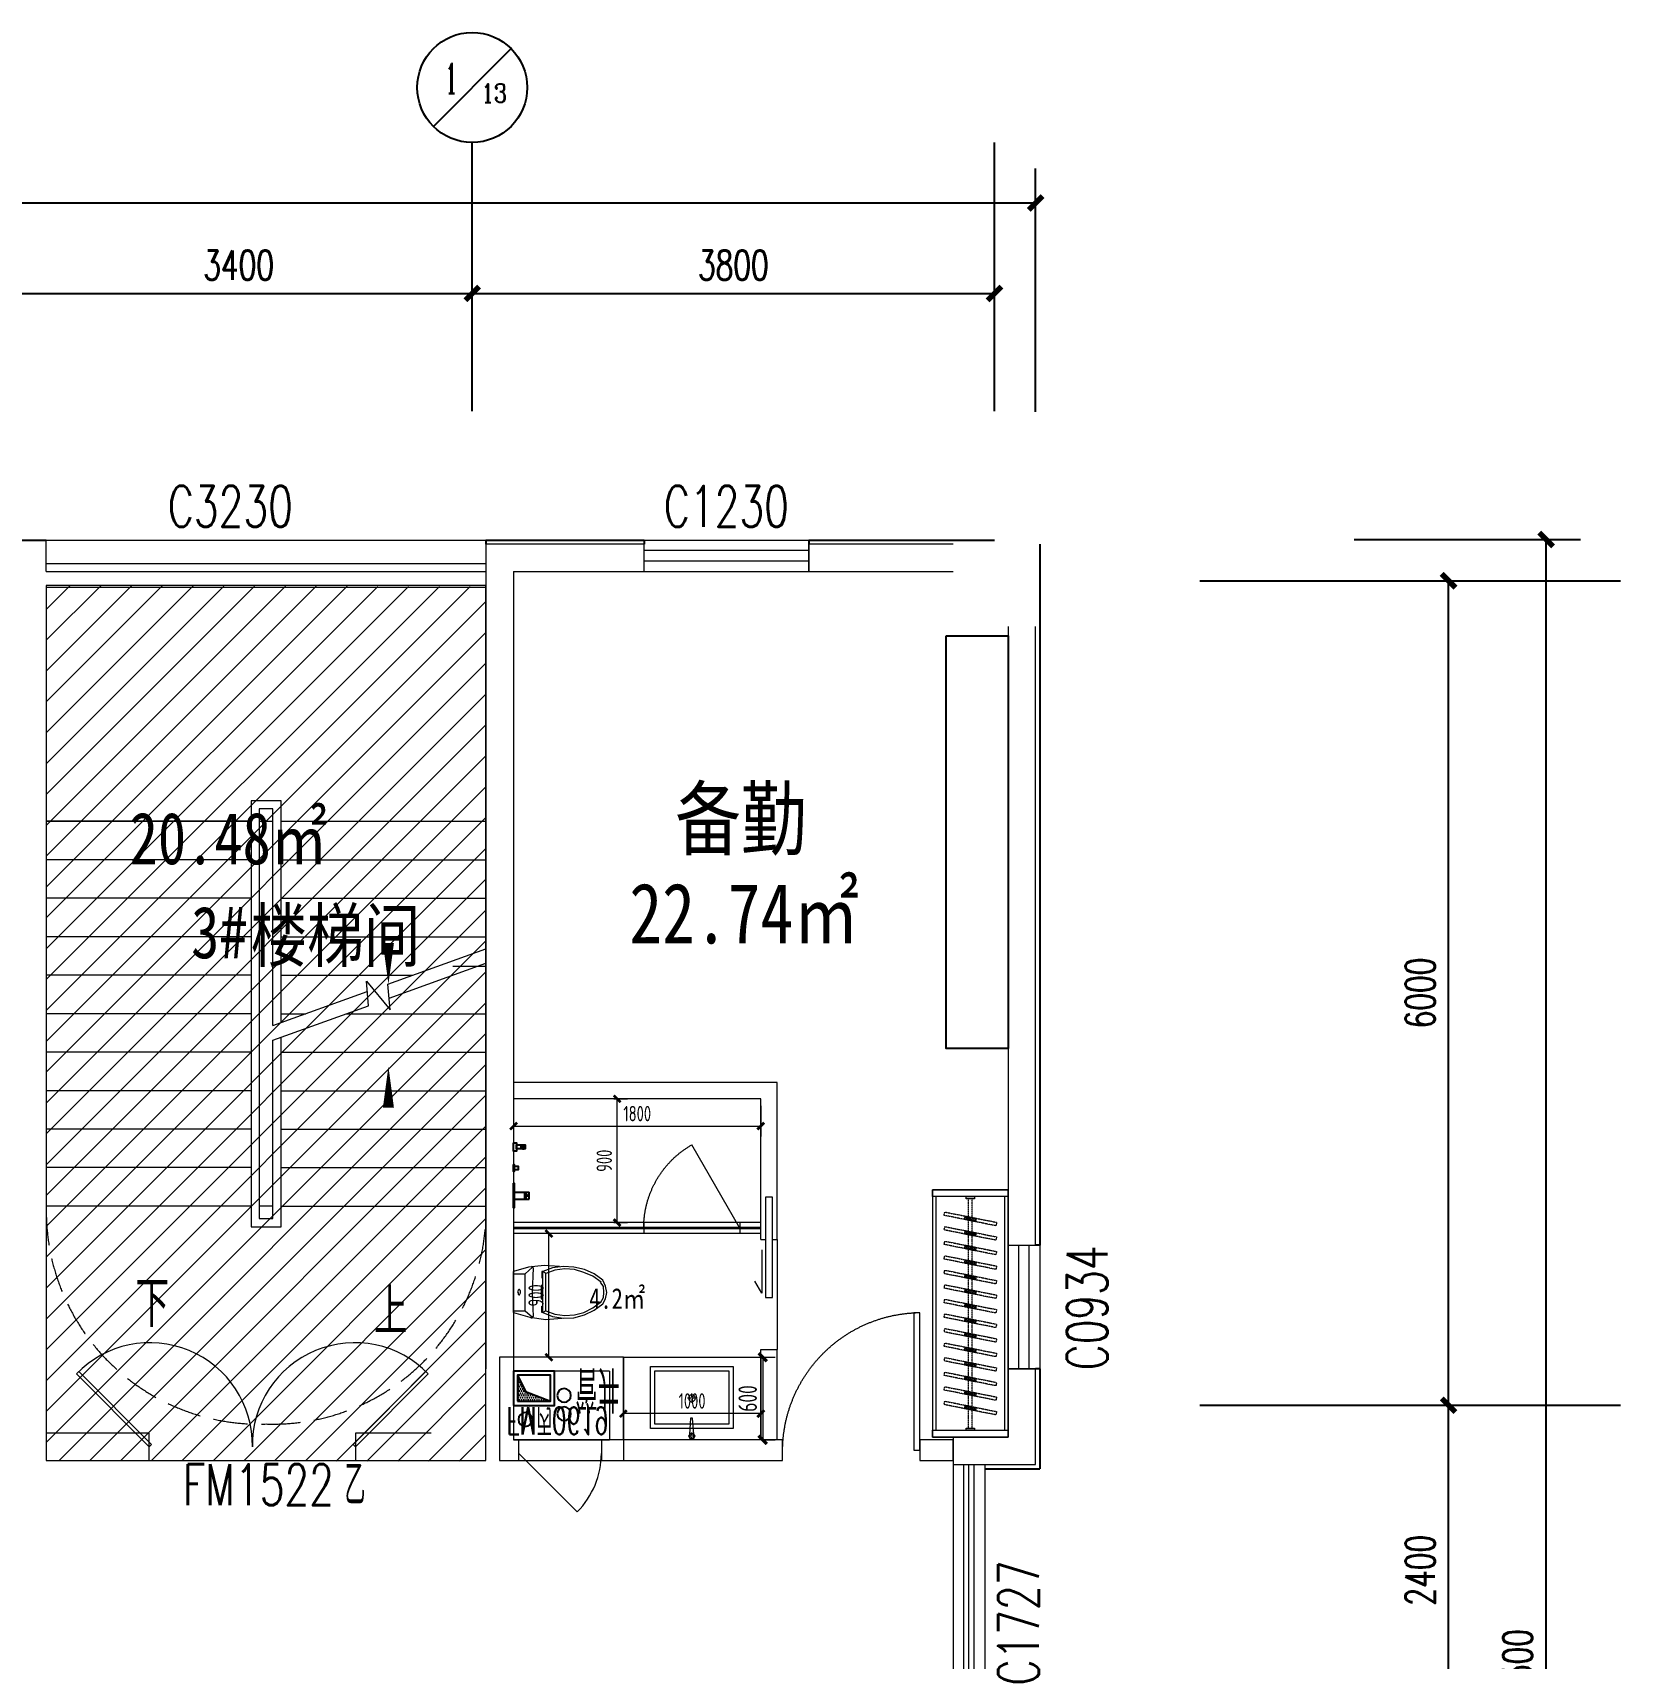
# Model space of a CAD drawing. Header units: millimetres. Extents: x 164760 to 3716174, y -1766400 to 11969.
# Drawn here: x 3700586 to 3712142, y -1643453 to -1631622 of the extents above; entities that cross this region are included whole.
import ezdxf
from ezdxf.enums import TextEntityAlignment as Align

# ---------------------------------------------------------------- set-up
doc = ezdxf.new("R2010")
doc.units = ezdxf.units.MM
doc.header["$LTSCALE"] = 1000
doc.set_wipeout_variables(frame=1)
for name, pattern in [('DASH', [0.35, 0.25, -0.1]), ('DOT', [0.2, 0.1, -0.1]), ('HIDDEN', [0.375, 0.25, -0.125, 0, 0])]:
    doc.linetypes.add(name, pattern=pattern)
doc.layers.get('0').update_dxf_attribs({"color": 253, "linetype": 'CONTINUOUS'})
doc.layers.get('Defpoints').update_dxf_attribs({"color": 250, "linetype": 'CONTINUOUS', "lineweight": 0})
for name, color, linetype, lineweight in [('A-FLOR-SPCL', 253, 'CONTINUOUS', 18), ('DOOR【门】', 253, 'CONTINUOUS', 0), ('FF-Door【门】', 253, 'CONTINUOUS', 0), ('FF-FIXT【洁具】', 253, 'CONTINUOUS', 0), ('FF-FURN【成品家具】', 253, 'CONTINUOUS', 0), ('FF-FURN【成品家私】', 253, 'CONTINUOUS', 0), ('MK【门槛线】', 253, 'CONTINUOUS', 0), ('RC-Dim【天花尺寸】', 253, 'CONTINUOUS', 0), ('RC-Text【天花文字】', 253, 'CONTINUOUS', 0), ('STAIR', 253, 'CONTINUOUS', 0), ('TXT【平面空间文字】', 253, 'CONTINUOUS', 0), ('WALL', 253, 'CONTINUOUS', 0), ('Wall【墙体】', 253, 'CONTINUOUS', 0), ('Wall【新建墙】', 253, 'CONTINUOUS', 0), ('WINDOW', 253, 'CONTINUOUS', 0), ('Xline【辅助线】', 253, 'CONTINUOUS', 0)]:
    doc.layers.add(name, color=color, linetype=linetype, lineweight=lineweight)
for name, color, linetype in [('AXIS', 253, 'CONTINUOUS'), ('AXIS_TEXT', 253, 'CONTINUOUS'), ('DIM_LEAD', 253, 'CONTINUOUS'), ('DIM_SYMB', 253, 'CONTINUOUS'), ('FC-Text Annotation', 253, 'CONTINUOUS'), ('FF-FIXT', 253, 'CONTINUOUS'), ('LVTRY', 253, 'CONTINUOUS'), ('PUB_TEXT', 253, 'CONTINUOUS'), ('SURFACE', 253, 'CONTINUOUS'), ('VPIPE-污水', 253, 'CONTINUOUS'), ('VPIPE-热给水', 253, 'CONTINUOUS'), ('VPIPE-给水', 253, 'CONTINUOUS'), ('WINDOW_TEXT', 253, 'CONTINUOUS'), ('填充', 253, 'CONTINUOUS'), ('平面家具', 253, 'CONTINUOUS'), ('洁具', 253, 'CONTINUOUS'), ('风道（排气道）', 253, 'CONTINUOUS')]:
    doc.layers.add(name, color=color, linetype=linetype)
doc.styles.add('-宋体', font='', dxfattribs={"width": 0.8})
doc.styles.add('_TCH_AXIS', font='COMPLEX', dxfattribs={"bigfont": 'GBCBIG'})
doc.styles.add('_TCH_DIM', font='SIMPLEX', dxfattribs={"bigfont": 'GBCBIG'})
doc.styles.add('_TCH_DIM_T3', font='SIMPLEX', dxfattribs={"width": 0.705882, "bigfont": 'GBCBIG'})
doc.styles.add('_TCH_WINDOW', font='SIMPLEX', dxfattribs={"bigfont": 'GBCBIG'})
doc.styles.get("Standard").update_dxf_attribs({"font": 'GBENOR', "bigfont": 'GBCBIG'})
doc.styles.add('SUN', font='romans.shx', dxfattribs={"width": 0.8, "bigfont": 'hzdx.shx'})
doc.styles.add('宋体', font='', dxfattribs={"width": 0.7})
doc.styles.add('尺寸标注', font='ARCHS.SHX', dxfattribs={"width": 0.8})
doc.styles.add('文字', font='')
doc.styles.get('-宋体').set_extended_font_data('SimSun')
doc.styles.get('宋体').set_extended_font_data('SimSun')
doc.styles.get('文字').set_extended_font_data('SimSun')
doc.dimstyles.new('_TCH_ARCH&&100', dxfattribs={"dimtxt": 212.5, "dimasz": 100, "dimexe": 250, "dimexo": 300, "dimgap": 100, "dimtad": 1, "dimdec": 0, "dimzin": 0, "dimdsep": 46, "dimtxsty": '_TCH_DIM_T3', "dimblk": 'ARCHTICK', "dimcen": 0.09, "dimclrt": 7, "dimazin": 2, "dimtfac": 1, "dimtdec": 0, "dimtix": 1, "dimtmove": 2, "dimatfit": 3, "dimtolj": 1, "dimtzin": 0, "dimarcsym": 0})
doc.dimstyles.new('海龙1：50', dxfattribs={"dimscale": 50, "dimtxt": 2.5, "dimasz": 1, "dimexe": 1, "dimexo": 1, "dimgap": 0.7, "dimtad": 1, "dimdec": 0, "dimrnd": 5, "dimdsep": 46, "dimtxsty": '尺寸标注', "dimblk": 'ARCHTICK', "dimblk1": 'ARCHTICK', "dimblk2": 'ARCHTICK', "dimcen": 1, "dimclrd": 44, "dimclre": 44, "dimclrt": 2, "dimadec": 0, "dimazin": 0, "dimtfac": 1, "dimtdec": 0, "dimtix": 1, "dimtmove": 2, "dimatfit": 3, "dimldrblk": 'hl_arrow2', "dimfxl": 5, "dimfxlon": 1, "dimarcsym": 0})
doc.dimstyles.new('海龙_1：60', dxfattribs={"dimscale": 60, "dimtxt": 2.25, "dimasz": 1, "dimexe": 1.5, "dimexo": 1, "dimgap": 0.7, "dimtad": 1, "dimdec": 0, "dimrnd": 5, "dimdsep": 46, "dimtxsty": '尺寸标注', "dimblk": 'ARCHTICK', "dimblk1": 'ARCHTICK', "dimblk2": 'ARCHTICK', "dimcen": 1, "dimclrd": 44, "dimclre": 44, "dimclrt": 2, "dimadec": 0, "dimazin": 0, "dimtfac": 1, "dimtdec": 0, "dimtix": 1, "dimtmove": 2, "dimatfit": 3, "dimldrblk": 'hl_arrow2', "dimfxl": 5, "dimfxlon": 1, "dimarcsym": 0})

# ---------------------------------------------------------------- blocks, each defined once
blk = doc.blocks.new('_ArchTick')
at = {"color": 2, "linetype": 'ByBlock', "const_width": 0.4}
blk.add_lwpolyline([(-0.5, -0.5), (0.5, 0.5)], dxfattribs=at)
blk = doc.blocks.new('*D354')
at = {"layer": 'AXIS', "color": 0, "lineweight": -2, "transparency": 16777216}
for p, q in [((3710205, -1641611), (3711141, -1641611)), ((3710891, -1644011), (3710891, -1641611)), ((3710205, -1644011), (3711141, -1644011))]:
    blk.add_line(p, q, dxfattribs=at)
at = {"layer": 'Defpoints', "color": 0, "transparency": 16777216}
for p in [(3709905, -1641611), (3710891, -1641611), (3709905, -1644011)]:
    blk.add_point(p, dxfattribs=at)
at = {"layer": 'AXIS', "color": 0, "lineweight": -2, "transparency": 16777216, "xscale": 100, "yscale": 100, "zscale": 100}
for p, rotation in [((3710891, -1641611), 90), ((3710891, -1644011), 270)]:
    blk.add_blockref('_ArchTick', p, dxfattribs=dict(at, rotation=rotation))
at = {"layer": 'AXIS', "color": 7, "transparency": 16777216, "insert": (3710685, -1642811), "char_height": 212.5, "attachment_point": 5, "rotation": 90, "style": '_TCH_DIM_T3'}
blk.add_mtext('\\A1;2400', dxfattribs=at)
blk = doc.blocks.new('*D355')
at = {"layer": 'AXIS', "color": 0, "lineweight": -2, "transparency": 16777216}
for p, q in [((3710205, -1635611), (3711141, -1635611)), ((3710891, -1641611), (3710891, -1635611)), ((3710205, -1641611), (3711141, -1641611))]:
    blk.add_line(p, q, dxfattribs=at)
at = {"layer": 'Defpoints', "color": 0, "transparency": 16777216}
for p in [(3709905, -1635611), (3710891, -1635611), (3709905, -1641611)]:
    blk.add_point(p, dxfattribs=at)
at = {"layer": 'AXIS', "color": 0, "lineweight": -2, "transparency": 16777216, "xscale": 100, "yscale": 100, "zscale": 100}
for p, rotation in [((3710891, -1635611), 90), ((3710891, -1641611), 270)]:
    blk.add_blockref('_ArchTick', p, dxfattribs=dict(at, rotation=rotation))
at = {"layer": 'AXIS', "color": 7, "transparency": 16777216, "insert": (3710685, -1638611), "char_height": 212.5, "attachment_point": 5, "rotation": 90, "style": '_TCH_DIM_T3'}
blk.add_mtext('\\A1;6000', dxfattribs=at)
blk = doc.blocks.new('*D356')
at = {"layer": 'AXIS', "color": 0, "lineweight": -2, "transparency": 16777216}
for p, q in [((3710205, -1635311), (3711851, -1635311)), ((3711601, -1651811), (3711601, -1635311)), ((3710205, -1651811), (3711851, -1651811))]:
    blk.add_line(p, q, dxfattribs=at)
at = {"layer": 'Defpoints', "color": 0, "transparency": 16777216}
for p in [(3709905, -1635311), (3711601, -1635311), (3709905, -1651811)]:
    blk.add_point(p, dxfattribs=at)
at = {"layer": 'AXIS', "color": 0, "lineweight": -2, "transparency": 16777216, "xscale": 100, "yscale": 100, "zscale": 100}
for p, rotation in [((3711601, -1635311), 90), ((3711601, -1651811), 270)]:
    blk.add_blockref('_ArchTick', p, dxfattribs=dict(at, rotation=rotation))
at = {"layer": 'AXIS', "color": 7, "transparency": 16777216, "insert": (3711394, -1643561), "char_height": 212.5, "attachment_point": 5, "rotation": 90, "style": '_TCH_DIM_T3'}
blk.add_mtext('\\A1;16500', dxfattribs=at)
blk = doc.blocks.new('*D357')
at = {"layer": 'AXIS', "color": 0, "lineweight": -2, "transparency": 16777216}
for p, q in [((3613686, -1634382), (3613686, -1632612)), ((3707886, -1634382), (3707886, -1632612)), ((3613686, -1632862), (3707886, -1632862))]:
    blk.add_line(p, q, dxfattribs=at)
at = {"layer": 'Defpoints', "color": 0, "transparency": 16777216}
for p in [(3707886, -1632862), (3613686, -1634682), (3707886, -1634682)]:
    blk.add_point(p, dxfattribs=at)
at = {"layer": 'AXIS', "color": 0, "lineweight": -2, "transparency": 16777216, "xscale": 100, "yscale": 100, "zscale": 100, "rotation": 180}
blk.add_blockref('_ArchTick', (3613686, -1632862), dxfattribs=at)
at = {"layer": 'AXIS', "color": 0, "lineweight": -2, "transparency": 16777216, "xscale": 100, "yscale": 100, "zscale": 100}
blk.add_blockref('_ArchTick', (3707886, -1632862), dxfattribs=at)
at = {"layer": 'AXIS', "color": 7, "transparency": 16777216, "insert": (3660786, -1632656), "char_height": 212.5, "attachment_point": 5, "style": '_TCH_DIM_T3'}
blk.add_mtext('\\A1;94200', dxfattribs=at)
blk = doc.blocks.new('*D348')
at = {"layer": 'AXIS', "color": 0, "lineweight": -2, "transparency": 16777216}
for p, q in [((3703786, -1634377), (3703786, -1633271)), ((3707586, -1634377), (3707586, -1633271)), ((3703786, -1633521), (3707586, -1633521))]:
    blk.add_line(p, q, dxfattribs=at)
at = {"layer": 'Defpoints', "color": 0, "transparency": 16777216}
for p in [(3707586, -1633521), (3703786, -1634677), (3707586, -1634677)]:
    blk.add_point(p, dxfattribs=at)
at = {"layer": 'AXIS', "color": 0, "lineweight": -2, "transparency": 16777216, "xscale": 100, "yscale": 100, "zscale": 100, "rotation": 180}
blk.add_blockref('_ArchTick', (3703786, -1633521), dxfattribs=at)
at = {"layer": 'AXIS', "color": 0, "lineweight": -2, "transparency": 16777216, "xscale": 100, "yscale": 100, "zscale": 100}
blk.add_blockref('_ArchTick', (3707586, -1633521), dxfattribs=at)
at = {"layer": 'AXIS', "color": 7, "transparency": 16777216, "insert": (3705686, -1633315), "char_height": 212.5, "attachment_point": 5, "style": '_TCH_DIM_T3'}
blk.add_mtext('\\A1;3800', dxfattribs=at)
blk = doc.blocks.new('*D349')
at = {"layer": 'AXIS', "color": 0, "lineweight": -2, "transparency": 16777216}
for p, q in [((3700386, -1634377), (3700386, -1633271)), ((3703786, -1634377), (3703786, -1633271)), ((3700386, -1633521), (3703786, -1633521))]:
    blk.add_line(p, q, dxfattribs=at)
at = {"layer": 'Defpoints', "color": 0, "transparency": 16777216}
for p in [(3703786, -1633521), (3700386, -1634677), (3703786, -1634677)]:
    blk.add_point(p, dxfattribs=at)
at = {"layer": 'AXIS', "color": 0, "lineweight": -2, "transparency": 16777216, "xscale": 100, "yscale": 100, "zscale": 100, "rotation": 180}
blk.add_blockref('_ArchTick', (3700386, -1633521), dxfattribs=at)
at = {"layer": 'AXIS', "color": 0, "lineweight": -2, "transparency": 16777216, "xscale": 100, "yscale": 100, "zscale": 100}
blk.add_blockref('_ArchTick', (3703786, -1633521), dxfattribs=at)
at = {"layer": 'AXIS', "color": 7, "transparency": 16777216, "insert": (3702086, -1633315), "char_height": 212.5, "attachment_point": 5, "style": '_TCH_DIM_T3'}
blk.add_mtext('\\A1;3400', dxfattribs=at)
blk = doc.blocks.new('$TCHSYS$WIN2D')
for p, q in [((-0.5, 0.5), (0.5, 0.5)), ((-0.5, 0.5), (-0.5, -0.5)), ((0.5, 0.5), (0.5, -0.5)), ((0.5, 0.1667), (-0.5, 0.1667)), ((0.5, -0.1667), (-0.5, -0.1667)), ((-0.5, -0.5), (0.5, -0.5))]:
    blk.add_line(p, q)
blk = doc.blocks.new('$WINLIB2D$00000004')
for p, q in [((-0.5, 0.5), (0.5, 0.5)), ((-0.5, 0.5), (-0.5, -0.5)), ((0.5, -0.5), (0.5, 0.5)), ((-0.5, 0.2406), (0.5, 0.2406)), ((-0.5, -0.5), (0.5, -0.5))]:
    blk.add_line(p, q)
blk = doc.blocks.new('$WINLIB2D$00000005')
for p, q in [((-0.5, 0.5), (0.5, 0.5)), ((-0.5, 0.5), (-0.5, -0.5)), ((0.5, -0.5), (0.5, 0.5)), ((0.5, 0.1667), (-0.5, 0.1667)), ((0.5, 0), (-0.5, 0)), ((0.5, -0.1667), (-0.5, -0.1667)), ((-0.5, -0.5), (0.5, -0.5))]:
    blk.add_line(p, q)
blk = doc.blocks.new('海龙0819133999')
at = {"layer": 'LVTRY'}
blk.add_lwpolyline([(118, 8100), (118, 8130), (-282, 8130)], dxfattribs=at)
at = {"layer": 'SURFACE'}
for p, q in [((118, 10500), (118, 9840)), ((-282, 9840), (118, 9840)), ((118, 8100), (118, 7500)), ((118, 600), (88, 600)), ((118, 600), (118, 0))]:
    blk.add_line(p, q, dxfattribs=at)
at = {"layer": 'WALL'}
for p, q in [((-112, 10500), (-112, 10070)), ((88, 9870), (88, 10500)), ((-512, 10070), (-512, 9870)), ((-512, 10070), (-112, 10070)), ((-512, 9870), (-312, 9870)), ((-312, 9870), (88, 9870)), ((-312, 8130), (-512, 8130)), ((-512, 8130), (-512, 8100)), ((-312, 8100), (-312, 8130))]:
    blk.add_line(p, q, dxfattribs=at)
at = {"layer": 'Wall【墙体】', "color": 6}
blk.add_line((-512, 9900), (-512, 10050), dxfattribs=at)
at = {"layer": 'WINDOW'}
ref = blk.add_blockref('$WINLIB2D$00000005', (-397, 9000), dxfattribs=dict(at, xscale=1740, yscale=-230, zscale=1740, rotation=270))
ref.add_attrib('A', 'C1727', (112, 8263), dxfattribs={"layer": 'WINDOW_TEXT', "height": 297.5, "rotation": 90, "style": '_TCH_WINDOW', "width": 0.705882})
ref = blk.add_blockref('$TCHSYS$WIN2D', (3, 4050), dxfattribs=dict(at, xscale=6900, yscale=-230, zscale=6900, rotation=270))
ref.add_attrib('A', 'C6934', (512, 3667), dxfattribs={"layer": 'WINDOW_TEXT', "height": 297.5, "rotation": 90, "style": '_TCH_WINDOW', "width": 0.705882})
blk = doc.blocks.new('海龙0506173763')
at = {"layer": 'Xline【辅助线】'}
for points in [[(-733, 17), (-750, 0), (-1280, 530), (-1263, 547)], [(733, 17), (750, 0), (1280, 530), (1263, 547)]]:
    blk.add_lwpolyline(points, close=True, dxfattribs=at)
at = {"layer": 'Xline【辅助线】', "color": 8}
for centre, start, end in [((-745, 12), 359.1011, 135.9107), ((745, 12), 44.0893, 180.8989)]:
    blk.add_arc(centre, 745, start, end, dxfattribs=at)
blk = doc.blocks.new('海龙0506194425')
at = {"layer": 'WALL'}
for p, q in [((-650, 200), (-1400, 200)), ((-650, 0), (-650, 200)), ((1400, 200), (850, 200)), ((850, 200), (850, 0)), ((-1400, 0), (-650, 0)), ((850, 0), (1400, 0))]:
    blk.add_line(p, q, dxfattribs=at)
at = {"layer": 'Xline【辅助线】'}
blk.add_blockref('海龙0506173763', (100, 100), dxfattribs=at)
blk = doc.blocks.new('海龙0506195994')
at = {"layer": 'Xline【辅助线】'}
blk.add_blockref('海龙0506194425', (0, 325), dxfattribs=at)
at = {"layer": 'WINDOW_TEXT', "style": '_TCH_WINDOW', "width": 0.705882}
for s, height, p in [('FM1522', 297.5, (-405, 0)), ('乙', 298, (771, 0))]:
    blk.add_text(s, height=height, dxfattribs=at).set_placement(p)
blk = doc.blocks.new('海龙0826114458')
for points in [[(-275, 1750), (-275, 1800), (275, 1800), (275, 1750)], [(275, 0), (275, 1800), (-275, 1800), (-275, 0)], [(275, 50), (275, 0), (-275, 0), (-275, 50)]]:
    blk.add_lwpolyline(points, close=True)
at = {"color": 8}
for points in [[(-250, 50), (-250, 1750)], [(250, 50), (250, 1750)]]:
    blk.add_lwpolyline(points, dxfattribs=at)
for points in [[(-30, 1735), (-30, 1750), (30, 1750), (30, 1735)], [(-30, 1735), (-30, 1750), (30, 1750), (30, 1735)], [(30, 65), (30, 50), (-30, 50), (-30, 65)]]:
    blk.add_lwpolyline(points, close=True, dxfattribs=at)
at = {"color": 8, "linetype": 'DASH', "ltscale": 0.006}
for points in [[(-13, 65), (-13, 1735)], [(12, 65), (12, 1735)]]:
    blk.add_lwpolyline(points, dxfattribs=at)
for points in [[(186, 1538), (-191, 1614), (-186, 1638), (191, 1563)], [(37, 1568), (-42, 1584), (-37, 1608), (42, 1593)], [(38, 1576), (-40, 1591), (-38, 1601), (40, 1585)], [(186, 1433), (-191, 1508), (-186, 1532), (191, 1457)], [(186, 1327), (-191, 1402), (-186, 1426), (191, 1351)], [(37, 1462), (-42, 1478), (-37, 1502), (42, 1487)], [(38, 1470), (-40, 1485), (-38, 1495), (40, 1479)], [(186, 1221), (-191, 1296), (-186, 1320), (191, 1245)], [(37, 1356), (-42, 1372), (-37, 1397), (42, 1381)], [(38, 1364), (-40, 1379), (-38, 1389), (40, 1374)], [(186, 1115), (-191, 1190), (-186, 1215), (191, 1139)], [(37, 1251), (-42, 1266), (-37, 1291), (42, 1275)], [(37, 1145), (-42, 1160), (-37, 1185), (42, 1169)], [(38, 1258), (-40, 1273), (-38, 1283), (40, 1268)], [(186, 1009), (-191, 1084), (-186, 1109), (191, 1034)], [(37, 1039), (-42, 1054), (-37, 1079), (42, 1063)], [(38, 1152), (-40, 1168), (-38, 1177), (40, 1162)], [(38, 1046), (-40, 1062), (-38, 1072), (40, 1056)], [(186, 903), (-191, 978), (-186, 1003), (191, 928)], [(37, 933), (-42, 948), (-37, 973), (42, 957)], [(38, 940), (-40, 956), (-38, 966), (40, 950)], [(186, 797), (-191, 872), (-186, 897), (191, 822)], [(37, 827), (-42, 843), (-37, 867), (42, 852)], [(38, 834), (-40, 850), (-38, 860), (40, 844)], [(186, 691), (-191, 766), (-186, 791), (191, 716)], [(37, 721), (-42, 737), (-37, 761), (42, 746)], [(38, 728), (-40, 744), (-38, 754), (40, 738)], [(186, 585), (-191, 661), (-186, 685), (191, 610)], [(37, 615), (-42, 631), (-37, 655), (42, 640)], [(38, 623), (-40, 638), (-38, 648), (40, 632)], [(186, 480), (-191, 555), (-186, 579), (191, 504)], [(186, 374), (-191, 449), (-186, 473), (191, 398)], [(37, 509), (-42, 525), (-37, 549), (42, 534)], [(38, 517), (-40, 532), (-38, 542), (40, 527)], [(186, 268), (-191, 343), (-186, 367), (191, 292)], [(37, 403), (-42, 419), (-37, 444), (42, 428)], [(38, 411), (-40, 426), (-38, 436), (40, 421)], [(186, 162), (-191, 237), (-186, 262), (191, 186)], [(37, 298), (-42, 313), (-37, 338), (42, 322)], [(38, 305), (-40, 321), (-38, 330), (40, 315)], [(37, 192), (-42, 207), (-37, 232), (42, 216)], [(38, 199), (-40, 215), (-38, 224), (40, 209)]]:
    blk.add_lwpolyline(points, close=True, dxfattribs=at)
at = {"layer": 'WALL'}
blk.add_line((275, 518), (275, 88), dxfattribs=at)
blk = doc.blocks.new('A$C78EA0098')
at = {"color": 33, "linetype": 'Continuous'}
for p, q in [((69, 375), (69, 332)), ((47, 354), (90, 354))]:
    blk.add_line(p, q, dxfattribs=at)
for p, q in [((5, 25, 0), (81, 25, 0)), ((81, -25, 0), (81, 25, 0)), ((81, 20, 0), (88, 20, 0)), ((84, 25, 0), (114, 25, 0)), ((84, 20, 0), (84, 25, 0)), ((114, -25, 0), (114, 25, 0)), ((5, -25, 0), (81, -25, 0)), ((81, -20, 0), (88, -20, 0)), ((84, -25, 0), (84, -20, 0)), ((84, -25, 0), (114, -25, 0))]:
    blk.add_line(p, q)
for points in [[(0, 384), (20, 384), (20, 324), (0, 324)], [(20, 369), (85, 369), (85, 339), (20, 339)], [(0, 226), (3, 226), (3, 174), (0, 174)], [(3, 213), (34, 213), (34, 188), (3, 188)], [(0, 90), (5, 90), (5, -90), (0, -90)]]:
    blk.add_lwpolyline(points, close=True)
for centre, radius in [((69, 354), 11.5), ((104, 0, 0), 5)]:
    blk.add_circle(centre, radius, dxfattribs=at)
blk.add_arc((58, 0, 0), 36.3, 316.3972, 43.6028)
blk = doc.blocks.new('*D47')
at = {"layer": 'Defpoints', "color": 0, "transparency": 16777216}
for p in [(-5, 3045), (69, 3045), (-5, 2145)]:
    blk.add_point(p, dxfattribs=at)
at = {"layer": 'RC-Dim【天花尺寸】', "color": 44, "lineweight": -2, "transparency": 16777216}
for p, q in [((45, 3045), (144, 3045)), ((69, 2145), (69, 3045)), ((45, 2145), (144, 2145))]:
    blk.add_line(p, q, dxfattribs=at)
at = {"layer": 'RC-Dim【天花尺寸】', "color": 44, "lineweight": -2, "transparency": 16777216, "xscale": 50, "yscale": 50, "zscale": 50}
for p, rotation in [((69, 3045), 90), ((69, 2145), 270)]:
    blk.add_blockref('_ArchTick', p, dxfattribs=dict(at, rotation=rotation))
at = {"layer": 'RC-Dim【天花尺寸】', "color": 2, "transparency": 16777216, "insert": (-25, 2595), "char_height": 112.5, "attachment_point": 5, "rotation": 90, "style": '尺寸标注'}
blk.add_mtext('900', dxfattribs=at)
blk = doc.blocks.new('hl_arrow2')
at = {"color": 2}
blk.add_line((-0.22, 0), (-1, 0), dxfattribs=at)
blk.add_lwpolyline([(-0.22, 0), (-0.86, -0.69), (-0.65, -0.86), (0, 0), (-0.65, 0.86), (-0.86, 0.69)], close=True, dxfattribs=at)
for points in [[(-0.86, 0.69), (-0.65, 0.86), (-0.22, 0), (0, 0)], [(-0.86, -0.69), (-0.65, -0.86), (-0.22, 0), (0, 0)]]:
    blk.add_solid(points, dxfattribs=at)
blk = doc.blocks.new('PQD')
at = {"layer": '填充'}
h = blk.add_hatch(dxfattribs=at)
h.set_pattern_fill('DOTS', color=256, scale=10, style=0)
h.paths.add_polyline_path([(517039, 222521), (516799, 222521), (516799, 222331), (516857, 222451)])
blk.add_lwpolyline([(516799, 222331), (516857, 222451), (517039, 222521)], dxfattribs=at)
at = {"layer": '风道（排气道）'}
for points in [[(516769, 222551), (517069, 222551), (517069, 222301), (516769, 222301)], [(516799, 222521), (517039, 222521), (517039, 222331), (516799, 222331)]]:
    blk.add_lwpolyline(points, close=True, dxfattribs=at)
blk = doc.blocks.new('$DorLib2D$00000114')
at = {"color": 0}
blk.add_line((0.5, 0), (-0.207, 0.707), dxfattribs=at)
blk.add_arc((0.5, 0), 1, 135, 180, dxfattribs=at)
blk = doc.blocks.new('ZL_08130967')
at = {"layer": 'WINDOW'}
for p, q in [((-300, -374), (300, -374)), ((-300, -374), (-300, -524)), ((300, -524), (300, -374)), ((-300, -524), (300, -524))]:
    blk.add_line(p, q, dxfattribs=at)
at = {"layer": 'WINDOW', "xscale": -600, "yscale": 600, "zscale": -600}
blk.add_blockref('$DorLib2D$00000114', (0, -424), dxfattribs=at)
blk = doc.blocks.new('ZL_08155714')
at = {"layer": 'VPIPE-污水'}
blk.add_circle((-129, -712), 50, dxfattribs=at)
at = {"layer": 'VPIPE-热给水'}
blk.add_circle((154, -888), 50, dxfattribs=at)
at = {"layer": 'VPIPE-给水'}
blk.add_circle((154, -754), 50, dxfattribs=at)
at = {"layer": 'WALL'}
for p, q in [((-315, -1165), (-315, -415)), ((-315, -415), (585, -415)), ((585, -1165), (585, -415)), ((-215, -1065), (-215, -565)), ((-215, -565), (485, -565)), ((485, -1065), (485, -565)), ((585, -1165), (-315, -1165)), ((485, -1065), (-215, -1065))]:
    blk.add_line(p, q, dxfattribs=at)
at = {"layer": 'WINDOW'}
for p, q in [((-175, -415), (425, -415)), ((-175, -415), (-175, -565)), ((425, -565), (425, -415)), ((-175, -565), (425, -565))]:
    blk.add_line(p, q, dxfattribs=at)
at = {"layer": 'DOOR【门】', "rotation": 359.9999999999407}
blk.add_blockref('ZL_08130967', (125, -41), dxfattribs=at)
at = {"layer": '洁具'}
blk.add_blockref('PQD', (-516984, -223366), dxfattribs=at)
at = {"layer": 'TXT【平面空间文字】', "color": 3, "ltscale": 100, "style": 'SUN', "width": 0.6}
blk.add_text('FM丙0619', height=200, dxfattribs=at).set_placement((-263, -803, 0))
at = {"layer": 'TXT【平面空间文字】', "width": 0.75}
blk.add_text('管井', height=300, dxfattribs=at).set_placement((236, -1085))
blk = doc.blocks.new('A$C5D954283')
at = {"color": 8}
for p, q in [((-4, 506), (-26, 506)), ((0, 532), (0, 510)), ((0, 501), (0, 479)), ((26, 506), (4, 506)), ((0, 235), (0, 264)), ((-5, 230), (-33, 230)), ((0, 225), (0, 196)), ((32, 230), (5, 230))]:
    blk.add_line(p, q, dxfattribs=at)
at = {"color": 0, "linetype": 'Continuous'}
for p, q in [((-11, 374), (-18, 495)), ((15, 492), (5, 374)), ((5, 374), (-11, 374))]:
    blk.add_line(p, q, dxfattribs=at)
at = {"color": 8, "ltscale": 1000, "const_width": 0.448}
blk.add_lwpolyline([(0, 506, -1), (0, 505, -1)], format="xyb", close=True, dxfattribs=at)
at = {"color": 0, "linetype": 'Continuous'}
blk.add_lwpolyline([(300, 0), (300, 450), (-300, 450), (-300, 0)], close=True, dxfattribs=at)
at = {"color": 8}
blk.add_lwpolyline([(270, 30), (270, 420), (-270, 420), (-270, 30)], close=True, dxfattribs=at)
at = {"color": 8, "const_width": 0.84}
blk.add_lwpolyline([(0, 230, -1), (0, 230, -1)], format="xyb", close=True, dxfattribs=at)
at = {"color": 0, "linetype": 'Continuous'}
blk.add_circle((0, 506), 20.2, dxfattribs=at)
at = {"color": 8}
for centre, radius in [((0, 506), 16.3), ((0, 230), 25.2)]:
    blk.add_circle(centre, radius, dxfattribs=at)
blk = doc.blocks.new('*D48')
at = {"layer": 'Defpoints', "color": 0, "transparency": 16777216}
for p in [(1114, 1165), (1114, 565), (1128, 565)]:
    blk.add_point(p, dxfattribs=at)
at = {"layer": 'Xline【辅助线】', "color": 44, "lineweight": -2, "transparency": 16777216}
for p, q in [((1128, 1165), (1218, 1165)), ((1128, 1165), (1128, 565)), ((1128, 565), (1218, 565))]:
    blk.add_line(p, q, dxfattribs=at)
at = {"layer": 'Xline【辅助线】', "color": 44, "lineweight": -2, "transparency": 16777216, "xscale": 60, "yscale": 60, "zscale": 60}
for p, rotation in [((1128, 1165), 90), ((1128, 565), 270)]:
    blk.add_blockref('_ArchTick', p, dxfattribs=dict(at, rotation=rotation))
at = {"layer": 'Xline【辅助线】', "color": 2, "transparency": 16777216, "insert": (1019, 865), "char_height": 135, "attachment_point": 5, "rotation": 90, "style": '尺寸标注'}
blk.add_mtext('600', dxfattribs=at)
blk = doc.blocks.new('*D49')
at = {"layer": 'Defpoints', "color": 0, "transparency": 16777216}
for p in [(114, 755), (114, 565), (1114, 565)]:
    blk.add_point(p, dxfattribs=at)
at = {"layer": 'RC-Dim【天花尺寸】', "color": 44, "lineweight": -2, "transparency": 16777216}
for p, q in [((114, 615), (114, 830)), ((1114, 615), (1114, 830)), ((1114, 755), (114, 755))]:
    blk.add_line(p, q, dxfattribs=at)
at = {"layer": 'RC-Dim【天花尺寸】', "color": 44, "lineweight": -2, "transparency": 16777216, "xscale": 50, "yscale": 50, "zscale": 50}
for p, rotation in [((114, 755), 180.0000001288931), ((1114, 755), 1.288931362e-07)]:
    blk.add_blockref('_ArchTick', p, dxfattribs=dict(at, rotation=rotation))
at = {"layer": 'RC-Dim【天花尺寸】', "color": 2, "transparency": 16777216, "insert": (614, 847), "char_height": 112.5, "attachment_point": 5, "rotation": 0, "style": '尺寸标注'}
blk.add_mtext('1000', dxfattribs=at)
blk = doc.blocks.new('ZL_08127082')
at = {"layer": 'FF-FIXT【洁具】'}
for p, q in [((-184, -109), (-151, 0)), ((146, 0), (-151, 0)), ((-134, 0), (-134, -84)), ((134, 0), (134, -84)), ((146, 0), (180, -117)), ((-197, -222), (-184, -109)), ((-134, -84), (-184, -138)), ((134, -84), (-134, -84)), ((-21, -38), (-17, -33)), ((-21, -42), (-21, -38)), ((-17, -46), (-21, -42)), ((-17, -33), (-13, -33)), ((-13, -50), (-17, -46)), ((-13, -33), (-4, -29)), ((4, -50), (-13, -50)), ((-4, -29), (4, -33)), ((4, -33), (13, -33)), ((13, -46), (4, -50)), ((13, -33), (17, -38)), ((17, -42), (13, -46)), ((17, -38), (17, -42)), ((134, -84), (180, -138)), ((180, -117), (197, -234)), ((-188, -335), (-197, -222)), ((-180, -142), (0, -134)), ((-180, -284), (-151, -213)), ((-163, -301), (-138, -234)), ((-151, -205), (-105, -205)), ((-151, -213), (-151, -205)), ((-138, -234), (-151, -213)), ((146, -213), (-151, -213)), ((134, -234), (-138, -234)), ((-105, -205), (-105, -213)), ((-50, -213), (-50, -201)), ((-50, -201), (46, -201)), ((46, -213), (-50, -213)), ((0, -134), (0, -138)), ((0, -134), (176, -142)), ((46, -201), (46, -213)), ((100, -205), (100, -213)), ((146, -205), (100, -205)), ((134, -234), (146, -213)), ((134, -234), (159, -301)), ((146, -213), (146, -205)), ((146, -213), (176, -284)), ((184, -134), (176, -142)), ((184, -126), (184, -134)), ((197, -234), (188, -351)), ((-188, -364), (-180, -284)), ((-172, -372), (-163, -301)), ((159, -301), (167, -372)), ((176, -284), (188, -364)), ((-184, -439), (-188, -364)), ((-167, -515), (-184, -439)), ((-167, -443), (-172, -372)), ((-146, -510), (-167, -443)), ((163, -443), (146, -510)), ((167, -372), (163, -443)), ((184, -439), (163, -515)), ((188, -364), (184, -439)), ((-134, -586), (-167, -515)), ((-117, -577), (-146, -510)), ((-88, -648), (-134, -586)), ((-75, -636), (-117, -577)), ((113, -577), (71, -632)), ((130, -586), (84, -648)), ((146, -510), (113, -577)), ((163, -515), (130, -586)), ((-46, -669), (-88, -648)), ((-42, -653), (-75, -632)), ((0, -678), (-46, -669)), ((0, -657), (-42, -653)), ((38, -653), (0, -657)), ((46, -669), (0, -678)), ((75, -632), (38, -653)), ((84, -648), (46, -669))]:
    blk.add_line(p, q, dxfattribs=at)
blk = doc.blocks.new('ZL_08123655')
at = {"layer": 'FF-FIXT【洁具】'}
for p, q in [((-184, -138), (-188, -130)), ((-180, -142), (-184, -138))]:
    blk.add_line(p, q, dxfattribs=at)
at = {"layer": 'DIM_LEAD'}
blk.add_blockref('ZL_08127082', (0, 0), dxfattribs=at)
blk = doc.blocks.new('DOORBLK101')
at = {"layer": 'FF-Door【门】'}
blk.add_line((-0.5, 0), (0, 0.866), dxfattribs=at)
at = {"layer": 'FF-Door【门】', "color": 8, "linetype": 'HIDDEN', "ltscale": 15}
blk.add_arc((-0.5, 0), 1, 0, 60, dxfattribs=at)
blk = doc.blocks.new('*D50')
at = {"layer": 'Defpoints', "color": 0, "transparency": 16777216}
for p in [(-685, 3045), (1114, 3045), (1114, 2847)]:
    blk.add_point(p, dxfattribs=at)
at = {"layer": 'RC-Dim【天花尺寸】', "color": 44, "lineweight": -2, "transparency": 16777216}
for p, q in [((-685, 2995), (-685, 2772)), ((1114, 2995), (1114, 2772)), ((-685, 2847), (1114, 2847))]:
    blk.add_line(p, q, dxfattribs=at)
at = {"layer": 'RC-Dim【天花尺寸】', "color": 44, "lineweight": -2, "transparency": 16777216, "xscale": 50, "yscale": 50, "zscale": 50, "rotation": 180}
blk.add_blockref('_ArchTick', (-685, 2847), dxfattribs=at)
at = {"layer": 'RC-Dim【天花尺寸】', "color": 44, "lineweight": -2, "transparency": 16777216, "xscale": 50, "yscale": 50, "zscale": 50}
blk.add_blockref('_ArchTick', (1114, 2847), dxfattribs=at)
at = {"layer": 'RC-Dim【天花尺寸】', "color": 2, "transparency": 16777216, "insert": (215, 2938), "char_height": 112.5, "attachment_point": 5, "style": '尺寸标注'}
blk.add_mtext('1800', dxfattribs=at)
blk = doc.blocks.new('*D51')
at = {"layer": 'Defpoints', "color": 0, "transparency": 16777216}
for p in [(-428, 2065), (-400, 2065), (-400, 1165)]:
    blk.add_point(p, dxfattribs=at)
at = {"layer": 'RC-Dim【天花尺寸】', "color": 44, "lineweight": -2, "transparency": 16777216}
for p, q in [((-428, 2065), (-503, 2065)), ((-428, 1165), (-428, 2065)), ((-428, 1165), (-503, 1165))]:
    blk.add_line(p, q, dxfattribs=at)
at = {"layer": 'RC-Dim【天花尺寸】', "color": 44, "lineweight": -2, "transparency": 16777216, "xscale": 50, "yscale": 50, "zscale": 50}
for p, rotation in [((-428, 2065), 90), ((-428, 1165), 270)]:
    blk.add_blockref('_ArchTick', p, dxfattribs=dict(at, rotation=rotation))
at = {"layer": 'RC-Dim【天花尺寸】', "color": 2, "transparency": 16777216, "insert": (-521, 1615), "char_height": 112.5, "attachment_point": 5, "rotation": 90, "style": '尺寸标注'}
blk.add_mtext('900', dxfattribs=at)
blk = doc.blocks.new('DOOR_D01')
at = {"layer": 'DOOR【门】'}
blk.add_lwpolyline([(-0.456, 1), (-0.456, 0), (-0.5, 0), (-0.5, 1)], close=True, dxfattribs=at)
at = {"layer": 'DOOR【门】', "color": 8, "linetype": 'HIDDEN', "ltscale": 15}
blk.add_arc((-0.511, -0.01), 1.011, 0.5915, 87.4664, dxfattribs=at)
blk = doc.blocks.new('海龙0427195617')
at = {"layer": 'FF-FURN【成品家具】'}
blk.add_line((1234.1, 2022.4), (1234.1, 1222.4), dxfattribs=at)
at = {"layer": 'FF-FURN【成品家私】'}
blk.add_lwpolyline([(1149.1, 1598.9), (1199.1, 1598.9), (1199.1, 2328.9), (1149.1, 2328.9)], close=True, dxfattribs=at)
blk.add_lwpolyline([(1120.5, 1946.1), (1120.5, 1631.8), (1069.7, 1718.8)], dxfattribs=at)
at = {"layer": 'MK【门槛线】'}
for p, q in [((1114.1, 2145.2), (-681.7, 2145.2)), ((261.8, 2145.2), (261.8, 2065.2)), ((961.8, 2145.2), (961.8, 2065.2)), ((1114.1, 2065.2), (-681.7, 2065.2))]:
    blk.add_line(p, q, dxfattribs=at)
at = {"layer": 'Wall【新建墙】', "color": 4}
for p, q in [((1234.1, 3165.2), (-684.7, 3165.2)), ((1234.1, 2022.4), (1234.1, 3165.2)), ((1114.1, 3045.2), (-684.7, 3045.2)), ((1114.1, 2022.4), (1114.1, 3045.2)), ((1114.1, 2022.4), (1149.1, 2022.4)), ((1199.1, 2022.4), (1234.1, 2022.4)), ((1114.1, 564.9), (1114.1, 1222.4)), ((1114.1, 1222.4), (1234.1, 1222.4)), ((1234.1, 564.9), (1234.1, 1222.4))]:
    blk.add_line(p, q, dxfattribs=at)
at = {"layer": 'WINDOW', "linetype": 'Continuous'}
for p, q in [((1114.1, 2110.2), (-681.7, 2110.2)), ((1114.1, 2100.2), (-681.7, 2100.2))]:
    blk.add_line(p, q, dxfattribs=at)
at = {"xscale": -700, "yscale": 700, "zscale": 700}
blk.add_blockref('DOORBLK101', (611.8, 2105.2), dxfattribs=at)
at = {"layer": 'DIM_LEAD', "xscale": -1, "rotation": 90}
blk.add_blockref('ZL_08123655', (-684.7, 1637), dxfattribs=at)
at = {"layer": 'FF-FIXT', "rotation": 359.999999047842}
blk.add_blockref('A$C78EA0098', (-684.7, 2341.6), dxfattribs=at)
at = {"layer": 'FF-FIXT【洁具】', "linetype": 'Continuous', "xscale": -1, "rotation": 180}
blk.add_blockref('A$C5D954283', (612.5, 1097.1), dxfattribs=at)
at = {"layer": 'TXT【平面空间文字】', "color": 6, "linetype": 'Continuous', "xscale": -1, "rotation": 180}
blk.add_blockref('ZL_08155714', (-471.3, 0), dxfattribs=at)
at = {"layer": 'RC-Dim【天花尺寸】'}
for p1, p2, distance, picture, middle in [((-5.2, 2145.2), (-5.2, 3045.2), -74.1, '*D47', (-24.7, 2595.2)), ((-684.7, 3045.2), (1114.1, 3045.2), -198.1, '*D50', (214.7, 2938.4)), ((-399.8, 1164.9), (-399.8, 2065.2), 27.8, '*D51', (-521.2, 1615.1))]:
    dim = blk.add_aligned_dim(p1=p1, p2=p2, distance=distance, dimstyle='海龙1：50', dxfattribs=at)
    dim.commit()
    dim.dimension.update_dxf_attribs({"geometry": picture, "text_midpoint": middle})
at = {"layer": 'FF-FIXT【洁具】', "linetype": 'Continuous'}
blk.add_lwpolyline([(1114.1, 564.9), (114.1, 564.9), (114.1, 1164.9), (1114.1, 1164.9)], close=True, dxfattribs=at)
at = {"layer": 'RC-Dim【天花尺寸】'}
dim = blk.add_aligned_dim(p1=(1114.1, 564.9), p2=(114.1, 564.9), distance=-190.4, dimstyle='海龙1：50', dxfattribs=at)
dim.commit()
dim.dimension.update_dxf_attribs({"geometry": '*D49', "text_midpoint": (614.1, 846.5)})
at = {"layer": 'Xline【辅助线】'}
dim = blk.add_aligned_dim(p1=(1114.1, 1164.9), p2=(1114.1, 564.9), distance=14.3, dimstyle='海龙_1：60', dxfattribs=at)
dim.commit()
dim.dimension.update_dxf_attribs({"geometry": '*D48', "text_midpoint": (1018.9, 864.9)})
blk = doc.blocks.new('海龙_0918170568')
at = {"layer": 'Xline【辅助线】'}
h = blk.add_hatch(dxfattribs=at)
h.set_pattern_fill('ANSI31', color=256, scale=100)
h.set_pattern_definition([(45, (-2452047.97, 1239073.4), (-112.2532015, 112.2532015), [])])
h.paths.add_polyline_path([(39900, -141141.9), (43100, -141149.1), (43100, -134784.1), (39900, -134776.9)])
at = {"layer": 'A-FLOR-SPCL'}
blk.add_lwpolyline([(39900, -141141.9), (43100, -141141.9), (43100, -134791.3), (39900, -134791.3)], close=True, dxfattribs=at)
at = {"layer": 'DIM_SYMB'}
for points in [[(40645, -139789.6, 0, 0, 0), (40645, -135668, 0, 0, 0), (42390, -135668, 0, 0, 0), (42390, -137678, 0, 80, 0), (42390, -137378, 0, 0, 0)], [(42390, -139777.7, 0, 0, 0), (42390, -138274.6, 0, 80, 0), (42390, -138574.6, 0, 0, 0)]]:
    blk.add_lwpolyline(points, format="xyseb", dxfattribs=at)
at = {"layer": 'STAIR'}
for p, q in [((39900, -134775.3), (39900, -136425.3)), ((43100, -136425.3), (43100, -134775.3)), ((41609.5, -136341.9), (41390.5, -136341.9)), ((41390.5, -136341.9), (41390.5, -139441.9)), ((41549.5, -136401.9), (41450.5, -136401.9)), ((41450.5, -136401.9), (41450.5, -139381.9)), ((41549.5, -137978.7), (41549.5, -136401.9)), ((41609.5, -137957), (41609.5, -136341.9)), ((39900, -136425.3), (39900, -139225.3)), ((41390.5, -136491.9), (39900, -136491.9)), ((39900, -136491.9), (41390.5, -136491.9)), ((41450.5, -136491.9), (41450.5, -139291.9)), ((41450.5, -136491.9), (41549.5, -136491.9)), ((41549.5, -137978.7), (41549.5, -136491.9)), ((41609.5, -136491.9), (43100, -136491.9)), ((41609.5, -136491.9), (43100, -136491.9)), ((43100, -137352.1), (43100, -136425.3)), ((41390.5, -136771.9), (39900, -136771.9)), ((41609.5, -136771.9), (43100, -136771.9)), ((41390.5, -137051.9), (39900, -137051.9)), ((41609.5, -137051.9), (43100, -137051.9)), ((41390.5, -137331.9), (39900, -137331.9)), ((41609.5, -137331.9), (43100, -137331.9)), ((42386.1, -137676.6), (43100, -137418.7)), ((43100, -139225.3), (43100, -137458.4)), ((42394.9, -137779.7), (43100, -137525)), ((42859.6, -137545.3), (43100, -137545.3)), ((41390.5, -137611.9), (39900, -137611.9)), ((41609.5, -137611.9), (42565.2, -137611.9)), ((42244.6, -137834), (42229.5, -137656.2)), ((42229.5, -137656.2), (42401.9, -137862.6)), ((42401.9, -137862.6), (42386.1, -137676.6)), ((41549.5, -137978.7), (42235.9, -137730.8)), ((41549.5, -138085), (42244.6, -137834)), ((41390.5, -137891.9), (39900, -137891.9)), ((41609.5, -137891.9), (41789.9, -137891.9)), ((42084.3, -137891.9), (43100, -137891.9)), ((41609.5, -139441.9), (41609.5, -138063.4)), ((41390.5, -138171.9), (39900, -138171.9)), ((41549.5, -139291.9), (41549.5, -138085)), ((41549.5, -139381.9), (41549.5, -138085)), ((41609.5, -138171.9), (43100, -138171.9)), ((41390.5, -138451.9), (39900, -138451.9)), ((41609.5, -138451.9), (43100, -138451.9)), ((41390.5, -138731.9), (39900, -138731.9)), ((41609.5, -138731.9), (43100, -138731.9)), ((41390.5, -139011.9), (39900, -139011.9)), ((41609.5, -139011.9), (43100, -139011.9)), ((41390.5, -139291.9), (39900, -139291.9)), ((41549.5, -139291.9), (41450.5, -139291.9)), ((41609.5, -139291.9), (43100, -139291.9)), ((41390.5, -139441.9), (41609.5, -139441.9)), ((41450.5, -139381.9), (41549.5, -139381.9))]:
    blk.add_line(p, q, dxfattribs=at)
at = {"layer": 'STAIR', "linetype": 'DASH'}
blk.add_lwpolyline([(43100, -139328, -0.4236953), (41500, -140877.2, -0.4236953), (39900, -139328)], format="xyb", dxfattribs=at)
at = {"layer": 'WALL'}
for p, q in [((43100, -134675.3), (43100, -140475.3)), ((43300, -134675.3), (43300, -140543)), ((39900, -135075.3), (39900, -140543))]:
    blk.add_line(p, q, dxfattribs=at)
at = {"layer": 'Wall【墙体】', "color": 6}
for p, q in [((45258.3, -140993), (43300, -140993)), ((45258.3, -141143), (45258.3, -140993)), ((43300, -141143), (45258.3, -141143))]:
    blk.add_line(p, q, dxfattribs=at)
at = {"layer": '平面家具', "color": 43, "linetype": 'ByBlock'}
blk.add_lwpolyline([(46450, -135143), (46900, -135143), (46900, -138144.7), (46450, -138144.7)], close=True, dxfattribs=at)
at = {"layer": 'RC-Text【天花文字】'}
blk.add_blockref('海龙0826114458', (46625, -140973), dxfattribs=at)
at = {"layer": 'Xline【辅助线】'}
blk.add_blockref('海龙0506195994', (41300, -141468), dxfattribs=at)
at = {"layer": 'FC-Text Annotation', "style": '文字', "width": 0.8}
for s, p in [('备勤', (44476.7, -136692.6)), ('22.74㎡', (44143.2, -137380.3))]:
    blk.add_text(s, height=438.58, dxfattribs=at).set_placement(p)
at = {"layer": 'PUB_TEXT', "style": '宋体', "width": 0.8}
for s, p in [('20.48㎡', (40506.7, -136804.5)), ('3#', (40954.5, -137488.5)), ('楼梯间', (41386.6, -137511.5))]:
    blk.add_text(s, height=377.64, dxfattribs=at).set_placement(p)
at = {"layer": 'PUB_TEXT', "color": 7, "style": '_TCH_DIM'}
for s, p in [('下', (40550.1, -140173)), ('上', (42285.7, -140227.7))]:
    blk.add_text(s, height=337.6, dxfattribs=at).set_placement(p)
at = {"layer": 'Xline【辅助线】'}
blk.add_blockref('海龙0427195617', (43985.9, -141556.8), dxfattribs=at)
at = {"xscale": -1000, "yscale": 1000, "zscale": 1000}
blk.add_blockref('DOOR_D01', (45758.3, -141068), dxfattribs=at)
at = {"layer": 'TXT【平面空间文字】', "style": '-宋体', "width": 0.8}
blk.add_text('4.2㎡', height=150, dxfattribs=at).set_placement((43851.3, -140038.9))

msp = doc.modelspace()

# ---------------------------------------------------------------- linework, layer by layer
at = {"layer": 'AXIS'}
for p, q in [((3703503, -1632304.9), (3704068.7, -1631739.2)), ((3703785.9, -1634019.2), (3703785.9, -1632422)), ((3707585.9, -1634019.2), (3707585.9, -1632422)), ((3709081.7, -1635611.3), (3712142.1, -1635611.3)), ((3709081.7, -1641611.3), (3712142.1, -1641611.3))]:
    msp.add_line(p, q, dxfattribs=at)
msp.add_circle((3703785.9, -1632022), 400, dxfattribs=at)
at = {"layer": 'STAIR'}
msp.add_line((3703885.9, -1635645.1), (3700685.9, -1635645.1), dxfattribs=at)
at = {"layer": 'SURFACE'}
for p, q in [((3700085.9, -1635315.1), (3700685.9, -1635315.1)), ((3703885.9, -1635315.1), (3703885.9, -1635345.1)), ((3703885.9, -1635315.1), (3703985.9, -1635315.1)), ((3703985.9, -1635315.1), (3705035.9, -1635315.1)), ((3705035.9, -1635315.1), (3705035.9, -1635345.1)), ((3706235.9, -1635315.1), (3706235.9, -1635345.1)), ((3706235.9, -1635315.1), (3707585.9, -1635315.1)), ((3707915.9, -1635345.1), (3707915.9, -1640445.1)), ((3707915.9, -1640445.1), (3707885.9, -1640445.1)), ((3707915.9, -1641345.1), (3707885.9, -1641345.1)), ((3707915.9, -1641345.1), (3707915.9, -1642005.1))]:
    msp.add_line(p, q, dxfattribs=at)
at = {"layer": 'WALL'}
for p, q in [((3703985.9, -1635345.1), (3703885.9, -1635345.1)), ((3703885.9, -1635345.1), (3703885.9, -1635545.1)), ((3705035.9, -1635345.1), (3703985.9, -1635345.1)), ((3705035.9, -1635545.1), (3705035.9, -1635345.1)), ((3707285.9, -1635345.1), (3706235.9, -1635345.1)), ((3706235.9, -1635345.1), (3706235.9, -1635545.1)), ((3704085.9, -1635545.1), (3705035.9, -1635545.1)), ((3706235.9, -1635545.1), (3707285.9, -1635545.1)), ((3707685.9, -1635945.1), (3707685.9, -1640445.1)), ((3707885.9, -1640445.1), (3707885.9, -1635945.1)), ((3707685.9, -1640445.1), (3707885.9, -1640445.1)), ((3707885.9, -1641345.1), (3707685.9, -1641345.1)), ((3707885.9, -1641975.1), (3707885.9, -1641345.1))]:
    msp.add_line(p, q, dxfattribs=at)
at = {"layer": 'Wall【墙体】', "color": 6}
for p, q in [((3707285.9, -1641862.9), (3707044.2, -1641862.9)), ((3707044.2, -1641862.9), (3707044.2, -1642012.9)), ((3707044.2, -1642012.9), (3707285.9, -1642012.9))]:
    msp.add_line(p, q, dxfattribs=at)

# ---------------------------------------------------------------- block references
at = {"layer": 'RC-Text【天花文字】'}
msp.add_blockref('海龙0819133999', (3707797.7, -1651912.9), dxfattribs=at)
at = {"layer": 'WINDOW'}
ref = msp.add_blockref('$WINLIB2D$00000004', (3702285.9, -1635430.1), dxfattribs=dict(at, xscale=3200, yscale=-230, zscale=3200))
ref.add_attrib('A', 'C3230', (3701571.1, -1635218.9), dxfattribs={"layer": 'WINDOW_TEXT', "height": 297.5, "style": '_TCH_WINDOW', "width": 0.705882})
ref = msp.add_blockref('$TCHSYS$WIN2D', (3705635.9, -1635430.1), dxfattribs=dict(at, xscale=1200, yscale=-230, zscale=1200))
ref.add_attrib('A', 'C1230', (3705180.9, -1635218.9), dxfattribs={"layer": 'WINDOW_TEXT', "height": 297.5, "style": '_TCH_WINDOW', "width": 0.705882})
ref = msp.add_blockref('$TCHSYS$WIN2D', (3707800.9, -1640895.1), dxfattribs=dict(at, xscale=900, yscale=-230, zscale=900, rotation=270))
ref.add_attrib('A', 'C0934', (3708409.6, -1641356.6), dxfattribs={"layer": 'WINDOW_TEXT', "height": 297.5, "rotation": 90, "style": '_TCH_WINDOW', "width": 0.705882})

# ---------------------------------------------------------------- texts
at = {"layer": 'AXIS_TEXT', "color": 7, "style": '_TCH_AXIS'}
for s, height, p, p2 in [('1', 218.6, (3703586.6, -1632065.8), (3703680.3, -1632065.8)), ('13', 135.29, (3703851.2, -1632130.3), (3704038, -1632130.3))]:
    msp.add_text(s, height=height, dxfattribs=at).set_placement(p, p2, align=Align.FIT)

# ---------------------------------------------------------------- dimensions: what is measured, and where the dimension line sits
at = {"layer": 'AXIS'}
for p1, p2, distance, picture, middle in [((3613685.9, -1634682.2), (3707885.9, -1634682.2), 1819.8, '*D357', (3660785.9, -1632656.1)), ((3700385.9, -1634676.6), (3703785.9, -1634676.6), 1155.3, '*D349', (3702085.9, -1633315)), ((3703785.9, -1634676.6), (3707585.9, -1634676.6), 1155.3, '*D348', (3705685.9, -1633315)), ((3709905.2, -1651811.3), (3709905.2, -1635311.3), -1695.5, '*D356', (3711394.5, -1643561.3)), ((3709905.2, -1641611.3), (3709905.2, -1635611.3), -986.2, '*D355', (3710685.1, -1638611.3)), ((3709905.2, -1644011.3), (3709905.2, -1641611.3), -986.2, '*D354', (3710685.1, -1642811.3))]:
    dim = msp.add_aligned_dim(p1=p1, p2=p2, distance=distance, dimstyle='_TCH_ARCH&&100', dxfattribs=at)
    dim.commit()
    dim.dimension.update_dxf_attribs({"geometry": picture, "text_midpoint": middle})

# ---------------------------------------------------------------- next in the draw order: block references
at = {"layer": 'RC-Text【天花文字】'}
msp.add_blockref('海龙_0918170568', (3660785.9, -1500869.8), dxfattribs=at)

doc.saveas('drawing.dxf')
